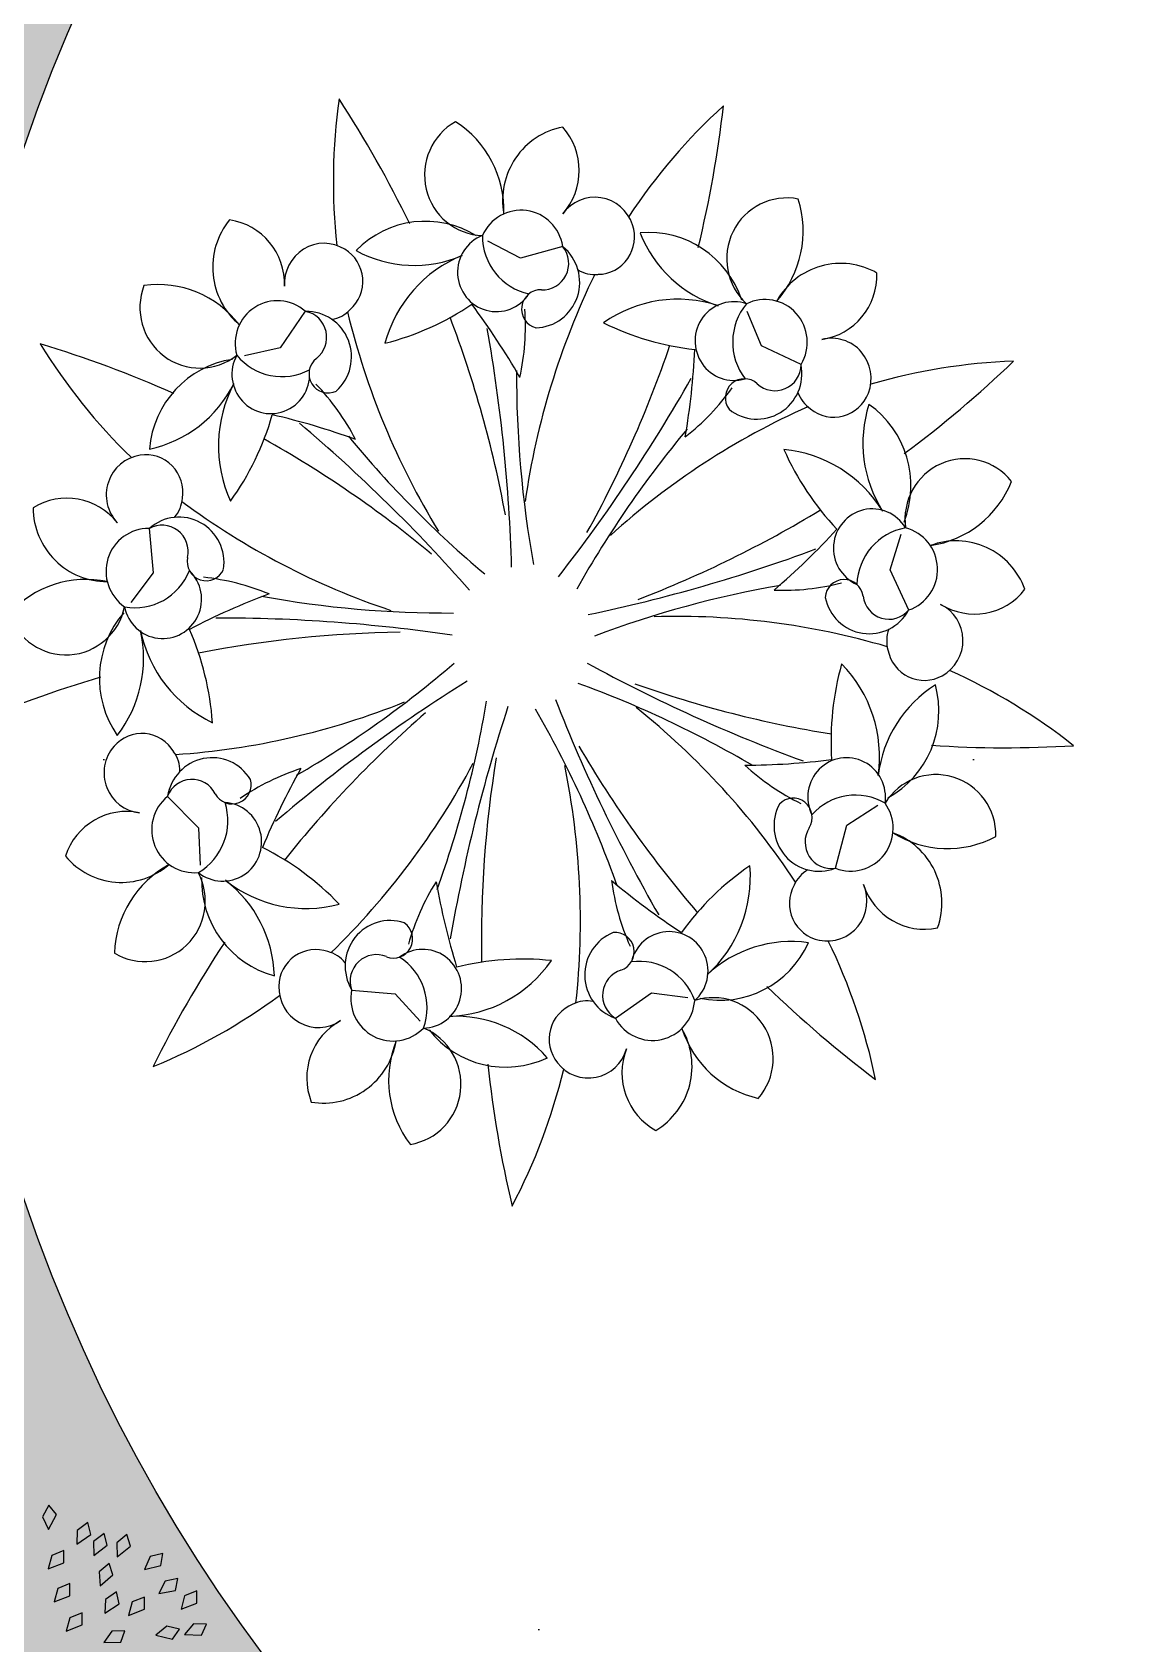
# Model space of a CAD drawing. Header units: millimetres. Extents: x 1351 to 1635, y 1399 to 1500.
# Drawn here: x 1576.258 to 1578.28, y 1471.587 to 1474.529 of the extents above; entities that cross this region are included whole.
import ezdxf

# ---------------------------------------------------------------- set-up
doc = ezdxf.new("R2010")
doc.units = ezdxf.units.MM
doc.layers.get('0').update_dxf_attribs({"color": 181})
doc.layers.add('margen', color=250, linetype='Continuous')

msp = doc.modelspace()

# ---------------------------------------------------------------- hatches: boundary and pattern name
at = {"true_color": 0x2776bb}
h = msp.add_hatch(color=152, dxfattribs=at)
h.dxf.hatch_style = 1
h.paths.add_polyline_path([(1557.6842, 1489.9553), (1615.6587, 1489.7451), (1615.8802, 1457.3756), (1557.4987, 1457.0017)])
h.paths.add_polyline_path([(1557.9493, 1489.9451), (1615.8573, 1489.9451), (1616.0815, 1457.1761), (1557.5866, 1457.0229)])
at = {"true_color": 0x5e67af}
h = msp.add_hatch(color=165, dxfattribs=at)
h.dxf.hatch_style = 1
edge = h.paths.add_edge_path(flags=17)
edge.add_arc((1579.086, 1473.3584), 3, 0, 360)
edge = h.paths.add_edge_path()
edge.add_arc((1579.086, 1473.3584), 4, 0, 360)
at = {"true_color": 0x58ba48}
h = msp.add_hatch(dxfattribs=at)
h.set_pattern_fill('DOTS', color=85)
edge = h.paths.add_edge_path()
edge.add_arc((1579.086, 1473.3584), 3, 0, 360)

# ---------------------------------------------------------------- linework, layer by layer
at = {"color": 72, "linetype": 'ByBlock'}
for p, q in [((1577.1489, 1474.1163), (1577.0893, 1474.1475)), ((1577.2262, 1474.1376), (1577.1489, 1474.1163)), ((1576.7561, 1474.0193), (1576.7104, 1473.9527)), ((1577.5887, 1473.9563), (1577.5628, 1474.019)), ((1576.7104, 1473.9527), (1576.6449, 1473.9378)), ((1577.6614, 1473.9223), (1577.5887, 1473.9563)), ((1576.4711, 1473.6228), (1576.4783, 1473.5421)), ((1577.824, 1473.5475), (1577.844, 1473.6124)), ((1576.4783, 1473.5421), (1576.4376, 1473.488)), ((1577.8581, 1473.4741), (1577.824, 1473.5475)), ((1576.5045, 1473.1336), (1576.5613, 1473.0765)), ((1577.7447, 1473.0813), (1577.8012, 1473.118)), ((1576.5613, 1473.0765), (1576.5645, 1473.0086)), ((1577.7242, 1473.0029), (1577.7447, 1473.0813)), ((1576.8407, 1472.7806), (1576.9205, 1472.7738)), ((1576.9205, 1472.7738), (1576.9661, 1472.7239)), ((1577.3224, 1472.729), (1577.3879, 1472.7757)), ((1577.3879, 1472.7757), (1577.4545, 1472.7671))]:
    msp.add_line(p, q, dxfattribs=at)
at = {"color": 221}
for p, q in [((1576.288, 1471.8403), (1576.2766, 1471.8192)), ((1576.2766, 1471.8192), (1576.2872, 1471.7961)), ((1576.2872, 1471.7961), (1576.3022, 1471.8232)), ((1576.3022, 1471.8232), (1576.288, 1471.8403)), ((1576.3397, 1471.7945), (1576.3393, 1471.769)), ((1576.359, 1471.8086), (1576.3397, 1471.7945)), ((1576.3645, 1471.7871), (1576.359, 1471.8086)), ((1576.3887, 1471.7889), (1576.3697, 1471.7743)), ((1576.3947, 1471.7675), (1576.3887, 1471.7889)), ((1576.3393, 1471.769), (1576.3645, 1471.7871)), ((1576.3697, 1471.7743), (1576.37, 1471.7488)), ((1576.37, 1471.7488), (1576.3947, 1471.7675)), ((1576.4304, 1471.7869), (1576.4119, 1471.7717)), ((1576.4119, 1471.7717), (1576.4128, 1471.7463)), ((1576.4128, 1471.7463), (1576.437, 1471.7656)), ((1576.437, 1471.7656), (1576.4304, 1471.7869)), ((1576.2932, 1471.7486), (1576.2865, 1471.7241)), ((1576.2865, 1471.7241), (1576.3154, 1471.7354)), ((1576.3154, 1471.7576), (1576.2932, 1471.7486)), ((1576.3154, 1471.7354), (1576.3154, 1471.7576)), ((1576.3979, 1471.7342), (1576.3798, 1471.7185)), ((1576.4051, 1471.7132), (1576.3979, 1471.7342)), ((1576.4727, 1471.7465), (1576.4625, 1471.7232)), ((1576.4625, 1471.7232), (1576.4927, 1471.7301)), ((1576.496, 1471.752), (1576.4727, 1471.7465)), ((1576.4927, 1471.7301), (1576.496, 1471.752)), ((1576.3798, 1471.7185), (1576.3815, 1471.6932)), ((1576.3815, 1471.6932), (1576.4051, 1471.7132)), ((1576.5001, 1471.7019), (1576.4889, 1471.6791)), ((1576.5237, 1471.7064), (1576.5001, 1471.7019)), ((1576.5193, 1471.6846), (1576.5237, 1471.7064)), ((1576.3043, 1471.6884), (1576.2976, 1471.6639)), ((1576.2976, 1471.6639), (1576.3265, 1471.6752)), ((1576.3265, 1471.6974), (1576.3043, 1471.6884)), ((1576.3265, 1471.6752), (1576.3265, 1471.6974)), ((1576.4113, 1471.6821), (1576.3916, 1471.6685)), ((1576.4161, 1471.6604), (1576.4113, 1471.6821)), ((1576.4625, 1471.6728), (1576.4403, 1471.6639)), ((1576.4625, 1471.6506), (1576.4625, 1471.6728)), ((1576.4889, 1471.6791), (1576.5193, 1471.6846)), ((1576.5359, 1471.675), (1576.5293, 1471.6504)), ((1576.5581, 1471.6839), (1576.5359, 1471.675)), ((1576.5581, 1471.6617), (1576.5581, 1471.6839)), ((1576.3487, 1471.644), (1576.3265, 1471.635)), ((1576.3487, 1471.6218), (1576.3487, 1471.644)), ((1576.3916, 1471.6685), (1576.3905, 1471.6431)), ((1576.3905, 1471.6431), (1576.4161, 1471.6604)), ((1576.4403, 1471.6639), (1576.4336, 1471.6393)), ((1576.4336, 1471.6393), (1576.4625, 1471.6506)), ((1576.5293, 1471.6504), (1576.5581, 1471.6617)), ((1576.3265, 1471.635), (1576.3199, 1471.6105)), ((1576.3199, 1471.6105), (1576.3487, 1471.6218)), ((1576.5031, 1471.6194), (1576.4835, 1471.6032)), ((1576.5264, 1471.6139), (1576.5031, 1471.6194)), ((1576.5136, 1471.5957), (1576.5264, 1471.6139)), ((1576.5518, 1471.6241), (1576.5358, 1471.6043)), ((1576.5758, 1471.6232), (1576.5518, 1471.6241)), ((1576.5667, 1471.6029), (1576.5758, 1471.6232)), ((1576.403, 1471.6104), (1576.3882, 1471.5898)), ((1576.3882, 1471.5898), (1576.4192, 1471.5903)), ((1576.4269, 1471.6111), (1576.403, 1471.6104)), ((1576.4192, 1471.5903), (1576.4269, 1471.6111)), ((1576.4835, 1471.6032), (1576.5136, 1471.5957)), ((1576.5358, 1471.6043), (1576.5667, 1471.6029))]:
    msp.add_line(p, q, dxfattribs=at)
at = {"color": 72, "linetype": 'ByBlock'}
for centre, major_axis, start_param, end_param in [((1577.8831, 1474.256), (0, 1.089), 1.431891, 1.677896), ((1575.1106, 1473.2647), (0, 2.0714), -1.113762, -0.986814), ((1578.2398, 1473.5855), (0, 1.089), 0.73376, 0.979765), ((1575.4865, 1474.6303), (0, 2.0714), 4.471291, 4.59824), ((1577.0833, 1474.2681), (0, 0.1108), 0.50283, 3.106539), ((1576.9292, 1474.2031), (0, 0.1918), 4.68025, 5.718854), ((1577.2506, 1474.2217), (0, 0.1359), 0.182639, 1.753784), ((1577.1383, 1474.2762), (0, 0.1191), 3.985319, 5.439459), ((1577.2848, 1474.1542), (0, 0.0731), -1.251639, 0.946535), ((1577.6349, 1474.1153), (0, 0.1108), -0.195302, 2.408407), ((1576.9754, 1474.003), (0, 0.1805), -0.551401, 0.790106), ((1577.15, 1474.1256), (0, 0.0781), -1.416622, 1.151683), ((1577.4755, 1474.1658), (0, 0.1918), 3.982119, 5.020722), ((1576.7214, 1474.0996), (0, 0.1359), 0.880771, 2.451916), ((1576.6008, 1474.0683), (0, 0.1191), 4.683451, 6.13759), ((1577.2897, 1474.155), (0, 0.0683), 3.154442, 5.043694), ((1576.7904, 1474.0702), (0, 0.0731), -0.553507, 1.644667), ((1577.105, 1474.0904), (0, 0.0718), 0.368589, 4.130593), ((1577.1868, 1474.1572), (0, 0.1087), 1.56872, 2.930462), ((1577.3838, 1473.9824), (0, 0.1805), -1.249533, 0.091975), ((1577.5763, 1474.247), (0, 0.2279), 1.952877, 2.843257), ((1576.7937, 1474.0739), (0, 0.0683), 3.852574, 5.741826), ((1576.9548, 1474.331), (0, 0.2279), 2.651008, 3.541389), ((1577.1315, 1473.8973), (0, 0.2413), 0.383083, 1.304591), ((1577.175, 1474.0722), (0, 0.0831), 3.169107, 5.605334), ((1577.1893, 1474.1067), (0, 0.0483), 3.094486, 5.389667), ((1578.5203, 1473.471), (0, 1.3942), 1.113667, 1.42615), ((1577.284, 1474.1451), (0, 0.0588), 2.599502, 3.25332), ((1577.7335, 1473.9708), (0, 0.1359), -0.515493, 1.055653), ((1577.6821, 1474.0856), (0, 0.1191), 3.287188, 4.741327), ((1576.5637, 1474.0263), (0, 0.1108), 1.200962, 3.804671), ((1576.4869, 1473.8763), (0, 0.1918), -0.904803, 0.1338), ((1577.1858, 1474.0233), (0, 0.0352), -0.038209, 2.89582), ((1576.7053, 1473.9605), (0, 0.0781), -0.718491, 1.849814), ((1576.7762, 1474.4628), (0, 0.5178), 3.389267, 3.729894), ((1576.0355, 1473.2437), (0, 1.3028), -1.04417, -0.920828), ((1577.4363, 1473.7999), (0, 0.2413), -0.315049, 0.606459), ((1577.5386, 1473.965), (0, 0.0718), -0.329542, 3.432461), ((1577.6437, 1473.9629), (0, 0.1087), 0.870588, 2.232331), ((1577.5954, 1473.9627), (0, 0.0781), 4.168431, 6.736736), ((1576.7584, 1473.936), (0, 0.0831), 3.867239, 6.303466), ((1576.7475, 1473.9717), (0, 0.0483), 3.792618, 6.087799), ((1576.7956, 1474.0627), (0, 0.0588), 3.297633, 3.951451), ((1578.1707, 1474.3508), (0, 1.3942), 1.811799, 2.124282), ((1575.1106, 1473.2647), (0, 2.0714), -1.384708, -1.203606), ((1576.7216, 1473.992), (0, 0.4417), 4.499057, 4.78302), ((1577.5232, 1474.4642), (0, 0.5178), 2.691135, 3.031762), ((1574.2138, 1473.4676), (0, 2.9561), -1.542047, -1.393957), ((1577.7169, 1473.8969), (0, 0.0731), 4.333414, 6.531589), ((1577.1841, 1474.5374), (0, 1.089), 2.130023, 2.376028), ((1575.6897, 1471.974), (0, 2.0714), -0.415631, -0.288682), ((1576.6932, 1473.9043), (0, 0.0718), 1.066721, 4.828724), ((1576.7135, 1474.0087), (0, 0.1087), 2.266851, 3.628594), ((1575.4865, 1474.6303), (0, 2.0714), 4.200346, 4.381447), ((1576.1817, 1474.0123), (0, 1.3028), 4.540883, 4.664225), ((1576.6495, 1473.753), (0, 0.1805), 0.14673, 1.488238), ((1576.7977, 1473.9054), (0, 0.0352), 0.659923, 3.593952), ((1579.0627, 1473.9053), (0, 1.9447), 1.567642, 1.750816), ((1577.5807, 1473.9055), (0, 0.0831), 2.470976, 4.907203), ((1577.6136, 1473.9226), (0, 0.0483), 2.396354, 4.691535), ((1578.0873, 1472.8399), (0, 1.089), 0.035628, 0.281633), ((1576.6416, 1475.4317), (0, 2.0714), 3.773159, 3.900108), ((1576.4254, 1473.9909), (0, 0.2279), 3.34914, 4.239521), ((1576.8361, 1473.7736), (0, 0.2413), 1.081215, 2.002722), ((1576.462, 1473.5794), (0, 0.4417), -1.085996, -0.802033), ((1574.9284, 1475.3692), (0, 2.9561), 4.043007, 4.191097), ((1577.1824, 1474.1391), (0, 0.4417), 3.800925, 4.084888), ((1577.5578, 1473.861), (0, 0.0352), -0.736341, 2.197688), ((1577.7105, 1473.8904), (0, 0.0588), 1.90137, 2.555188), ((1577.7211, 1473.8943), (0, 0.0683), 2.45631, 4.345562), ((1577.9991, 1473.7783), (0, 0.2279), 1.254745, 2.145126), ((1577.6836, 1473.7008), (0, 0.1805), 4.335521, 5.677028), ((1576.2049, 1473.9756), (0, 0.5178), 4.087399, 4.428025), ((1576.4116, 1472.5597), (0, 1.3028), -0.346039, -0.222697), ((1578.2295, 1472.5695), (0, 1.3942), 0.415535, 0.728018), ((1574.8739, 1471.5459), (0, 2.9561), -0.843915, -0.695825), ((1578.3104, 1475.0364), (0, 1.9447), 2.265774, 2.448948), ((1578.9207, 1472.5493), (0, 1.9447), 0.869511, 1.052685), ((1576.4652, 1473.6891), (0, 0.0683), 4.550706, 6.439957), ((1575.6897, 1471.974), (0, 2.0714), -0.686576, -0.505475), ((1577.6079, 1473.5268), (0, 0.2413), -1.01318, -0.091673), ((1578.0963, 1473.9793), (0, 0.5178), 1.993004, 2.33363), ((1577.9603, 1473.6393), (0, 0.1108), -0.893433, 1.710275), ((1576.465, 1473.6842), (0, 0.0731), 0.144624, 2.342799), ((1577.8703, 1473.7816), (0, 0.1918), 3.283987, 4.322591), ((1576.321, 1473.5592), (0, 0.1191), -0.901603, 0.552537), ((1576.4738, 1473.6818), (0, 0.0588), 3.995765, 4.649583), ((1577.3443, 1474.7972), (0, 1.3942), 2.50993, 2.822414), ((1576.3935, 1473.6618), (0, 0.1359), 1.578902, 3.150048), ((1576.5258, 1473.5605), (0, 0.0831), 4.565371, 7.001598), ((1576.6416, 1475.4317), (0, 2.0714), 3.502214, 3.683316), ((1577.7912, 1473.5868), (0, 0.0718), -1.027674, 2.734329), ((1576.4695, 1473.5447), (0, 0.0781), -0.020359, 2.547946), ((1576.4947, 1473.5807), (0, 0.0483), 4.490749, 6.78593), ((1576.7817, 1474.506), (0, 1.3028), 3.842751, 3.966093), ((1577.8703, 1473.5168), (0, 0.1087), 0.172456, 1.534199), ((1577.8332, 1473.5481), (0, 0.0781), 3.4703, 6.038605), ((1576.6832, 1476.361), (0, 2.9561), 3.344875, 3.492965), ((1577.9442, 1473.4644), (0, 0.1359), -1.213625, 0.357521), ((1576.5753, 1473.5626), (0, 0.0352), 1.358054, 4.292083), ((1576.3557, 1473.3381), (0, 0.1918), -0.206672, 0.831932), ((1576.4959, 1473.4938), (0, 0.0718), 1.764853, 5.526856), ((1576.4452, 1473.5869), (0, 0.1087), 2.964983, 4.326726), ((1576.5251, 1473.0945), (0, 0.4417), -0.387865, -0.103902), ((1577.7399, 1473.4946), (0, 0.0352), -1.434472, 1.499557), ((1577.1339, 1472.2805), (0, 1.3028), 0.352093, 0.475435), ((1577.016, 1475.4133), (0, 1.9447), 2.963906, 3.14708), ((1577.951, 1471.6029), (0, 1.9447), 0.171379, 0.354553), ((1577.6288, 1473.9519), (0, 0.4417), 3.102794, 3.386757), ((1577.7857, 1473.5138), (0, 0.0831), 1.772844, 4.209071), ((1577.8217, 1473.5055), (0, 0.0483), 1.698222, 3.993403), ((1577.9777, 1473.5858), (0, 0.1191), 2.589056, 4.043195), ((1576.3192, 1473.503), (0, 0.1108), 1.899093, 4.502802), ((1576.5585, 1473.3494), (0, 0.1805), 0.844862, 2.18637), ((1577.4343, 1472.0682), (0, 1.3942), -0.282596, 0.029887), ((1577.8845, 1473.4186), (0, 0.0731), 3.635283, 5.833457), ((1576.2358, 1473.3858), (0, 0.2279), 4.047272, 4.937652), ((1576.6884, 1473.4867), (0, 0.2413), 1.779346, 2.700854), ((1576.0766, 1473.2306), (0, 0.5178), -1.497655, -1.157028), ((1576.5998, 1470.5033), (0, 2.9561), -0.145783, 0.002306), ((1577.8755, 1473.4178), (0, 0.0588), 1.203238, 1.857056), ((1576.9529, 1471.3621), (0, 2.0714), 0.011556, 0.192657), ((1575.785, 1474.8598), (0, 1.9447), 3.662038, 3.845211), ((1578.6573, 1475.9788), (0, 2.9561), 2.646744, 2.794833), ((1577.8861, 1473.4139), (0, 0.0683), 1.758179, 3.64743), ((1576.9529, 1471.3621), (0, 2.0714), 0.282501, 0.40945), ((1578.2274, 1473.2348), (0, 0.5178), 1.294872, 1.635498), ((1577.566, 1473.206), (0, 0.2413), 4.571873, 5.493381), ((1577.4971, 1472.3678), (0, 1.089), -0.662504, -0.416499), ((1578.5838, 1470.8277), (0, 2.9561), 0.552348, 0.700438), ((1576.6072, 1471.509), (0, 1.9447), -0.526753, -0.343579), ((1578.0353, 1475.2941), (0, 2.0714), 2.804082, 2.985184), ((1578.0254, 1473.1441), (0, 0.2279), 0.556613, 1.446994), ((1577.7345, 1473.29), (0, 0.1805), 3.637389, 4.978897), ((1576.4277, 1474.6015), (0, 1.3942), 3.208062, 3.520545), ((1575.1935, 1473.6348), (0, 1.9447), 4.360169, 4.543343), ((1579.8978, 1472.3672), (0, 2.9561), 1.25048, 1.39857), ((1575.5182, 1472.3114), (0, 1.9447), -1.224884, -1.04171), ((1579.9268, 1474.4015), (0, 2.9561), 1.948612, 2.096702), ((1576.5069, 1472.2016), (0, 1.3942), -0.980728, -0.668245), ((1578.3091, 1471.7153), (0, 2.0714), 0.709687, 0.890789), ((1576.4579, 1473.1805), (0, 0.0683), -1.034348, 0.854904), ((1576.4609, 1473.1767), (0, 0.0731), 0.842756, 3.04093), ((1576.586, 1473.1214), (0, 0.0831), -1.019683, 1.416544), ((1576.4691, 1473.1805), (0, 0.0588), 4.693897, 5.347715), ((1579.1237, 1472.8684), (0, 2.0714), 1.407819, 1.588921), ((1579.0156, 1474.2817), (0, 2.0714), 2.105951, 2.287052), ((1577.5548, 1474.4937), (0, 1.3028), 3.14462, 3.267962), ((1577.7444, 1473.1327), (0, 0.0718), 4.55738, 8.319383), ((1578.0353, 1475.2941), (0, 2.0714), 3.075028, 3.201976), ((1576.8813, 1472.7641), (0, 0.4417), 0.310267, 0.59423), ((1577.8646, 1472.5367), (0, 1.3028), 1.050225, 1.173567), ((1575.8498, 1473.8551), (0, 1.3942), 3.906194, 4.218677), ((1575.8811, 1472.9073), (0, 1.3942), 4.604325, 4.916809), ((1577.8519, 1473.518), (0, 0.4417), 2.404662, 2.688625), ((1577.9074, 1473.0629), (0, 0.1108), 4.69162, 7.295329), ((1576.5493, 1473.1167), (0, 0.0483), -1.094304, 1.200877), ((1576.6225, 1473.1553), (0, 0.0352), 2.056186, 4.990215), ((1577.7607, 1473.0276), (0, 0.1087), -0.525675, 0.836067), ((1576.4299, 1472.9873), (0, 0.1191), -0.203471, 1.250669), ((1576.5529, 1473.0728), (0, 0.0781), 0.677773, 3.246078), ((1576.6055, 1473.051), (0, 0.0718), 2.462985, 6.224988), ((1576.5074, 1473.0893), (0, 0.1087), 3.663115, 5.024857), ((1577.6939, 1473.0804), (0, 0.0831), 1.074712, 3.510939), ((1577.6466, 1473.0955), (0, 0.0352), 4.150581, 7.08461), ((1577.7521, 1473.0757), (0, 0.0781), 2.772168, 5.340473), ((1577.7162, 1473.0506), (0, 0.0483), 1.000091, 3.295272), ((1577.9288, 1473.2305), (0, 0.1918), 2.585855, 3.624459), ((1577.784, 1472.9394), (0, 0.1359), 4.371429, 5.942574), ((1576.4203, 1473.1129), (0, 0.1359), 2.277034, 3.848179), ((1576.4513, 1472.5765), (0, 0.5178), -0.799523, -0.458897), ((1576.5969, 1472.8404), (0, 0.1918), 0.49146, 1.530064), ((1576.4642, 1472.9431), (0, 0.1108), 2.597225, 5.200934), ((1577.8552, 1472.5792), (0, 0.5178), 0.59674, 0.937367), ((1577.3303, 1472.9875), (0, 0.2413), 3.873741, 4.795249), ((1577.7018, 1472.9484), (0, 0.0588), 0.505107, 1.158924), ((1576.745, 1472.9811), (0, 0.1805), 1.542994, 2.884501), ((1576.7574, 1473.1707), (0, 0.2413), 2.477478, 3.398986), ((1576.4747, 1472.799), (0, 0.2279), -1.537782, -0.647401), ((1577.364, 1472.7427), (0, 0.4417), 1.008399, 1.292362), ((1578.2616, 1473.2084), (0, 1.3028), 1.748356, 1.871698), ((1578.1393, 1473.9812), (0, 1.3028), 2.446488, 2.56983), ((1577.7474, 1473.0405), (0, 0.4417), 1.70653, 1.990493), ((1577.7074, 1472.9386), (0, 0.0683), 1.060047, 2.949299), ((1577.7092, 1472.9431), (0, 0.0731), 2.937151, 5.135326), ((1577.8867, 1473.0106), (0, 0.1191), 1.890924, 3.345064), ((1576.9109, 1472.8243), (0, 0.0831), -0.321551, 2.114676), ((1576.9173, 1472.874), (0, 0.0352), 2.754318, 5.688347), ((1577.3484, 1472.8081), (0, 0.0831), 0.376581, 2.812808), ((1577.3218, 1472.8504), (0, 0.0352), 3.452449, 6.386478), ((1577.4204, 1472.8153), (0, 0.0718), 3.859248, 7.621251), ((1578.3091, 1471.7153), (0, 2.0714), 0.980633, 1.107581), ((1576.7752, 1472.7862), (0, 0.0683), -0.336216, 1.553035), ((1576.7838, 1472.7935), (0, 0.0588), -0.891157, -0.237339), ((1576.8858, 1472.7969), (0, 0.0483), -0.396173, 1.899008), ((1576.9705, 1472.783), (0, 0.0718), 3.161116, 6.923119), ((1577.5126, 1472.9423), (0, 0.1805), 2.939257, 4.280765), ((1577.6428, 1472.6412), (0, 0.2279), -0.141519, 0.748862), ((1576.7452, 1472.3903), (0, 1.089), -1.360635, -1.11463), ((1576.8711, 1472.7486), (0, 0.1087), 4.361247, 5.722989), ((1577.0109, 1472.9736), (0, 0.2413), 3.17561, 4.097118), ((1577.1537, 1472.3192), (0, 0.5178), -0.101391, 0.239235), ((1577.3661, 1472.7242), (0, 0.1087), -1.223807, 0.137936), ((1577.3466, 1472.7708), (0, 0.0483), 0.301959, 2.59714), ((1576.0748, 1473.6503), (0, 1.089), 3.526286, 3.772291), ((1576.78, 1472.7852), (0, 0.0731), 1.540888, 3.739062), ((1576.9164, 1472.7655), (0, 0.0781), 1.375905, 3.944209), ((1577.2706, 1472.7019), (0, 0.0588), -0.193025, 0.460793), ((1577.39, 1472.7666), (0, 0.0781), 2.074036, 4.642341), ((1577.5008, 1472.6558), (0, 0.1108), 3.993489, 6.597197), ((1579.0156, 1474.2817), (0, 2.0714), 2.376896, 2.503845), ((1577.0304, 1472.5049), (0, 0.2279), -0.83965, 0.05073), ((1577.2687, 1472.6907), (0, 0.0683), 0.361915, 2.251167), ((1576.8765, 1472.6199), (0, 0.1191), 0.494661, 1.9488), ((1576.9309, 1472.6084), (0, 0.1108), 3.295357, 5.899066), ((1577.1219, 1472.8203), (0, 0.1805), 2.241126, 3.582633), ((1577.3279, 1472.6415), (0, 0.1359), 3.673297, 5.244443), ((1577.6237, 1472.7702), (0, 0.1918), 1.887724, 2.926327), ((1576.7894, 1472.71), (0, 0.1359), 2.975166, 4.546311), ((1577.0977, 1472.6162), (0, 0.1918), 1.189592, 2.228196), ((1577.273, 1472.693), (0, 0.0731), 2.239019, 4.437194), ((1577.4519, 1472.6292), (0, 0.1191), 1.192792, 2.646932), ((1579.1237, 1472.8684), (0, 2.0714), 1.678764, 1.805713), ((1576.1835, 1472.8968), (0, 1.089), 4.224418, 4.470423)]:
    msp.add_ellipse(centre, major_axis=major_axis, ratio=0.987836, start_param=start_param, end_param=end_param, dxfattribs=at)
at = {"layer": 'margen'}
for radius in [4, 3]:
    msp.add_circle((1579.086, 1473.3584), radius, dxfattribs=at)

doc.saveas('drawing.dxf')
